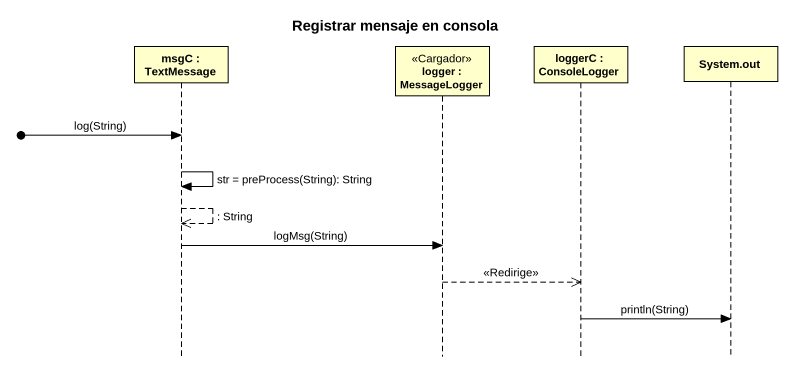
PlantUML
@startuml
title Registrar mensaje en consola
hide footbox
participant "msgC : TextMessage" as msgC
participant "logger : MessageLogger" as logger <<Cargador>>
participant "loggerC : ConsoleLogger" as loggerC
participant "System.out" as System_out

[o-> msgC : log(String)
msgC -> msgC : str = preProcess(String): String
msgC -->> msgC : : String
msgC -> logger : logMsg(String)
logger -->> loggerC : <<Redirige>>
loggerC -> System_out : println(String)
@enduml
